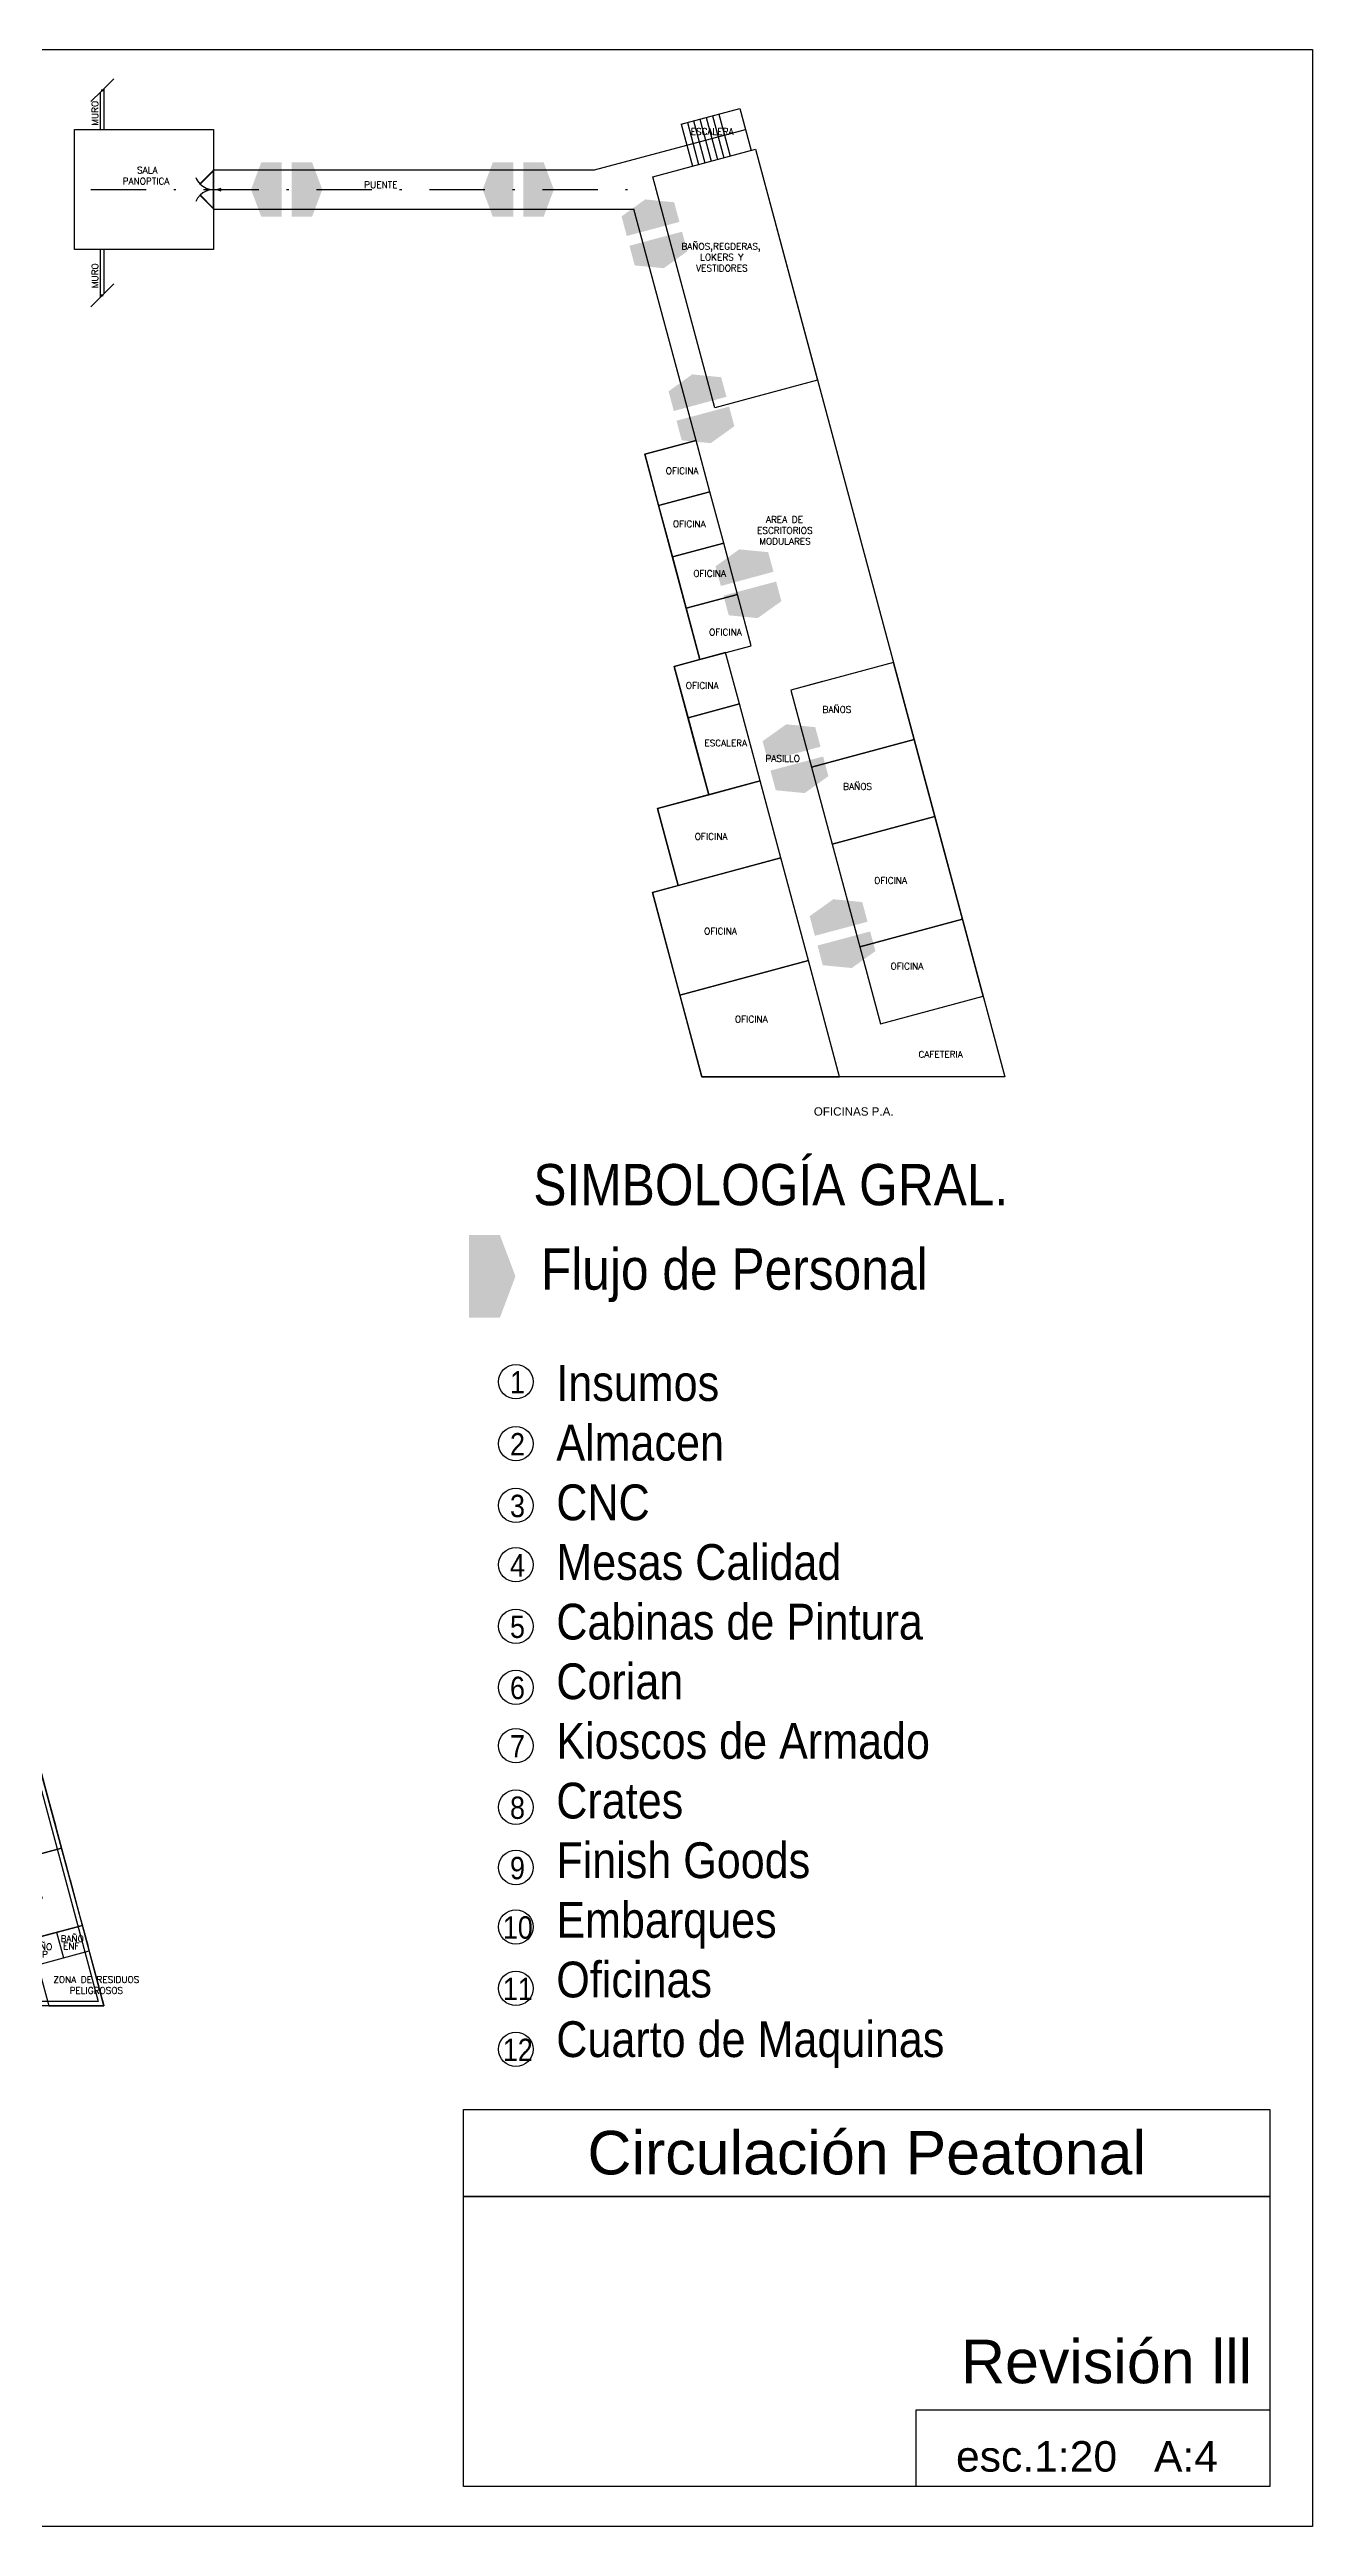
# Model space of a CAD drawing. Header units: millimetres. Extents: x 28 to 201, y 462 to 575.
# Drawn here: x 142.7 to 200.6, y 461.7 to 575.5 of the extents above; entities that cross this region are included whole.
import ezdxf

# ---------------------------------------------------------------- set-up
doc = ezdxf.new("R2010")
doc.units = ezdxf.units.MM
doc.linetypes.add('DASHDOT', pattern=[25.4, 12.7, -6.35, 0, -6.35])
doc.linetypes.add('HIDDEN', pattern=[9.525, 6.35, -3.175])
for name, color, linetype in [('1- 3', 3, 'Continuous'), ('1- muro de carga', 5, 'Continuous'), ('8 flpea', 104, 'Continuous'), ('ejes', 140, 'DASHDOT'), ('proy', 2, 'HIDDEN')]:
    doc.layers.add(name, color=color, linetype=linetype)
doc.styles.add('ALA', font='arial.ttf')
doc.styles.get("Standard").update_dxf_attribs({"font": 'arial.ttf'})
doc.styles.add('TEXTO GENERAL', font='tt0009m_.ttf', dxfattribs={"width": 0.9, "height": 1})
doc.styles.add('TEXTOS', font='romans.shx')

# ---------------------------------------------------------------- blocks, each defined once
blk = doc.blocks.new('oficinas pb')
at = {"color": 0, "ltscale": 2}
for p, q in [((1286.68, 66.15), (1289.04, 66.78)), ((1288.9, 57.9), (1286.68, 66.15)), ((1298.68, 40.31), (1301.03, 40.95)), ((1299.54, 41.81), (1299.85, 40.63)), ((1287.75, 38.64), (1287.81, 38.43)), ((1299.18, 38.43), (1287.81, 38.43))]:
    blk.add_line(p, q, dxfattribs=at)
for points in [[(1288.41, 69.14), (1293.12, 70.4), (1290.27, 81.01), (1285.56, 79.74)], [(1290.31, 62.07), (1295.02, 63.33), (1293.12, 70.4), (1288.41, 69.14)], [(1291.89, 56.18), (1296.6, 57.44), (1295.02, 63.33), (1290.31, 62.07)], [(1292.84, 52.64), (1297.55, 53.91), (1296.6, 57.44), (1291.89, 56.18)], [(1293.79, 49.11), (1298.5, 50.37), (1297.55, 53.91), (1292.84, 52.64)], [(1291.75, 47.3), (1290.48, 52.01), (1286.95, 51.06), (1288.21, 46.35)], [(1295.05, 44.39), (1299.77, 45.66), (1298.5, 50.37), (1293.79, 49.11)], [(1292.7, 43.76), (1291.75, 47.3), (1287.03, 46.03), (1287.98, 42.5)], [(1296, 40.86), (1300.72, 42.12), (1299.77, 45.66), (1295.05, 44.39)], [(1293.65, 40.23), (1292.7, 43.76), (1286.81, 42.18), (1287.75, 38.64)], [(1300.72, 42.12), (1298.36, 41.49), (1299.18, 38.43), (1301.71, 38.43)]]:
    blk.add_lwpolyline(points, close=True, dxfattribs=at)
at = {"layer": '1- 3', "ltscale": 2}
for points in [[(1289.53, 55.54), (1288.9, 57.9), (1286.54, 57.27), (1287.18, 54.91)], [(1290.48, 52.01), (1289.53, 55.54), (1287.18, 54.91), (1288.13, 51.38)]]:
    blk.add_lwpolyline(points, close=True, dxfattribs=at)
at = {"color": 2, "style": 'TEXTOS'}
for s, p in [('OFICINA', (1288.35, 48.93)), ('OFICINA', (1288.32, 45.58)), ('ENFERMERIA', (1296.47, 43.36)), ('OFICINA', (1289.36, 41.46)), ('BAÑO', (1298.27, 40.99)), ('ESP', (1298.37, 40.64)), ('BAÑO', (1299.72, 41.36)), ('ENF', (1299.83, 41.02))]:
    blk.add_text(s, height=0.3, dxfattribs=at).set_placement(p)
at = {"color": 2, "ltscale": 2, "char_height": 0.3, "attachment_point": 1, "style": 'TEXTOS'}
for s, insert, width in [('\\pi0.75146;BAÑOS,REGDERAS,\\P\\pi1.6157;LOKERS Y\\P\\pi1.43;VESTIDORES', (1286.53, 77.25), 5.4315), ('ZONA DE\\PCAPACITACION', (1290.24, 66.92), 4.6029), ('COMEDOR', (1292.41, 59.49), 4.6029), ('BAÑOS', (1293.34, 55.44), 4.6029), ('BAÑOS', (1294.29, 51.9), 4.6029), ('OFICINA', (1295.72, 47.58), 4.6029)]:
    blk.add_mtext(s, dxfattribs=dict(at, insert=insert, width=width))
at = {"color": 2, "ltscale": 0.01, "insert": (1295.15, 38.92), "char_height": 0.3, "attachment_point": 5, "style": 'TEXTOS'}
blk.add_mtext_dynamic_manual_height_columns('VIGILANCIA/ACCESO/ESPERA ', width=5.4819, gutter_width=0, heights=[6.73], dxfattribs=at)
at = {"color": 2, "ltscale": 0.01, "insert": (1301.36, 39.38), "char_height": 0.3, "width": 5.4819, "attachment_point": 5, "style": 'TEXTOS'}
blk.add_mtext('ZONA DE RESIDUOS PELIGROSOS', dxfattribs=at)
at = {"layer": '1- 3', "color": 2, "style": 'TEXTOS'}
for s, p in [('LAB. CALIDAD', (1287.07, 56.24)), ('ESCALERA', (1287.92, 53.6))]:
    blk.add_text(s, height=0.3, dxfattribs=at).set_placement(p)

msp = doc.modelspace()

# ---------------------------------------------------------------- linework, layer by layer
at = {"color": 1, "ltscale": 2}
for p, q in [((171.681, 572.025), (174.385, 572.752)), ((171.681, 572.025), (172.2, 570.094)), ((171.971, 572.103), (172.49, 570.172)), ((172.26, 572.181), (172.779, 570.249)), ((172.55, 572.259), (173.069, 570.327)), ((172.84, 572.337), (173.359, 570.405)), ((173.13, 572.414), (173.648, 570.483)), ((173.419, 572.492), (173.938, 570.561)), ((174.385, 572.752), (174.904, 570.82)), ((171.94, 571.06), (174.645, 571.786)), ((178.176, 546.434), (176.716, 546.042)), ((161.709, 476.893), (198.691, 476.893))]:
    msp.add_line(p, q, dxfattribs=at)
for points in [[(144.613, 573.06), (145.094, 573.541, 0.5154986), (145.094, 573.625), (145.178, 573.541, -0.5154986), (145.178, 573.625), (145.66, 574.107)], [(144.613, 563.643), (145.094, 564.124, 0.5154986), (145.094, 564.209), (145.178, 564.124, -0.5154986), (145.178, 564.209), (145.66, 564.69)]]:
    msp.add_lwpolyline(points, format="xyb", dxfattribs=at)
at = {"ltscale": 0.01}
for points in [[(145.05, 571.776), (145.05, 573.497)], [(145.2, 573.647), (145.2, 571.776)], [(145.05, 564.08), (145.05, 566.276)], [(145.2, 566.276), (145.2, 564.23)]]:
    msp.add_lwpolyline(points, dxfattribs=at)
at = {"color": 1, "ltscale": 2}
for points in [[(198.691, 463.583), (161.709, 463.583), (161.709, 480.883), (198.691, 480.883)], [(198.691, 463.583), (182.47, 463.583), (182.47, 467.102), (198.691, 467.102)]]:
    msp.add_lwpolyline(points, close=True, dxfattribs=at)
for centre in [(164.103, 514.293), (164.103, 511.449), (164.103, 508.616), (164.103, 505.89), (164.103, 503.07), (164.103, 500.265), (164.103, 497.583), (164.103, 494.763), (164.103, 491.994), (164.103, 489.264), (164.103, 486.442), (164.103, 483.647)]:
    msp.add_circle(centre, 0.79)
at = {"layer": '1- 3', "ltscale": 0.2}
for p, q in [((167.718, 569.926), (171.94, 571.06)), ((149.612, 569.286), (150.241, 569.915)), ((149.622, 569.276), (150.251, 569.905)), ((150.226, 569.915), (150.226, 569.026)), ((150.241, 569.926), (167.718, 569.926)), ((150.241, 569.915), (150.241, 569.026)), ((149.612, 568.765), (150.241, 568.136)), ((149.622, 568.776), (150.251, 568.147)), ((150.226, 569.026), (150.226, 568.136)), ((150.241, 569.026), (150.241, 568.136)), ((150.241, 568.126), (169.522, 568.126))]:
    msp.add_line(p, q, dxfattribs=at)
msp.add_lwpolyline([(150.241, 568.126), (150.241, 566.276), (143.85, 566.276), (143.85, 571.776), (150.241, 571.776), (150.241, 569.926)], dxfattribs=at)
at = {"layer": '1- 3', "ltscale": 2}
msp.add_lwpolyline([(170.387, 569.607), (175.1, 570.873), (186.535, 528.294), (172.64, 528.294), (170.367, 536.758), (171.545, 537.074), (170.596, 540.609), (172.952, 541.242), (172.636, 542.42), (172.32, 543.598), (171.37, 547.133), (172.548, 547.449), (170.017, 556.875), (172.373, 557.508), (169.522, 568.126)], dxfattribs=at)
for points in [[(175.1, 570.873), (177.948, 560.269), (173.235, 559.003), (170.387, 569.607)], [(173.006, 555.152), (172.373, 557.508), (170.017, 556.875), (170.65, 554.519)], [(173.639, 552.795), (173.006, 555.152), (170.65, 554.519), (171.283, 552.162)], [(174.272, 550.439), (173.639, 552.795), (171.283, 552.162), (171.916, 549.806)], [(174.905, 548.082), (174.272, 550.439), (171.916, 549.806), (172.548, 547.449)], [(174.36, 545.409), (173.727, 547.766), (171.37, 547.133), (172.003, 544.776)], [(177.665, 542.507), (182.378, 543.773), (181.429, 547.308), (176.716, 546.042)], [(175.309, 541.875), (174.36, 545.409), (172.003, 544.776), (172.952, 541.242)], [(178.615, 538.973), (183.328, 540.238), (182.378, 543.773), (177.665, 542.507)], [(176.258, 538.34), (175.309, 541.875), (170.596, 540.609), (171.545, 537.074)], [(179.88, 534.26), (184.593, 535.525), (183.328, 540.238), (178.615, 538.973)], [(177.524, 533.627), (176.258, 538.34), (170.367, 536.758), (171.633, 532.045)], [(180.83, 530.725), (185.543, 531.991), (184.593, 535.525), (179.88, 534.26)], [(178.956, 528.294), (177.524, 533.627), (171.633, 532.045), (172.64, 528.294)], [(161.709, 480.883), (198.691, 480.883), (198.691, 476.893), (161.709, 476.893)]]:
    msp.add_lwpolyline(points, close=True, dxfattribs=at)
at = {"layer": '1- 3', "ltscale": 0.2}
for centre in [(150.241, 569.915), (150.241, 568.136)]:
    msp.add_circle(centre, 0.0105, dxfattribs=at)
for centre, start, end in [((150.241, 569.915), 202.5, 292.5), ((150.241, 568.136), 67.5, 157.5)]:
    msp.add_arc(centre, 0.89, start, end, dxfattribs=at)
at = {"layer": '1- muro de carga', "ltscale": 2}
msp.add_lwpolyline([(28.424, 575.453), (200.646, 575.453), (200.646, 461.741), (28.424, 461.741)], close=True, dxfattribs=at)
at = {"layer": '1- muro de carga', "lineweight": 25}
for points in [[(33.486, 565.645), (123.721, 565.645), (145.206, 485.645), (33.486, 485.645)], [(33.486, 565.447), (123.561, 565.447), (144.945, 485.842), (33.486, 485.842)]]:
    msp.add_lwpolyline(points, dxfattribs=at)
at = {"layer": '8 flpea', "ltscale": 2}
for points in [[(153.359, 569.026, 2.5, 2.5, 0), (152.895, 569.026, 5, 0, 0), (151.956, 569.026, 0, 0, 0)], [(153.822, 569.026, 2.5, 2.5, 0), (154.286, 569.026, 5, 0, 0), (155.225, 569.026, 0, 0, 0)], [(163.982, 569.026, 2.5, 2.5, 0), (163.518, 569.026, 5, 0, 0), (162.579, 569.026, 0, 0, 0)], [(164.445, 569.026, 2.5, 2.5, 0), (164.909, 569.026, 5, 0, 0), (165.848, 569.026, 0, 0, 0)], [(170.401, 567.216, 2.5, 2.5, 0), (170.281, 567.664, 5, 0, 0), (170.038, 568.571, 0, 0, 0)], [(170.522, 566.768, 2.5, 2.5, 0), (170.642, 566.321, 5, 0, 0), (170.886, 565.414, 0, 0, 0)], [(172.559, 559.184, 2.5, 2.5, 0), (172.438, 559.632, 5, 0, 0), (172.195, 560.539, 0, 0, 0)], [(172.679, 558.736, 2.5, 2.5, 0), (172.799, 558.289, 5, 0, 0), (173.043, 557.382, 0, 0, 0)], [(174.716, 551.152, 2.5, 2.5, 0), (174.595, 551.6, 5, 0, 0), (174.352, 552.507, 0, 0, 0)], [(174.836, 550.705, 2.5, 2.5, 0), (174.956, 550.257, 5, 0, 0), (175.2, 549.35, 0, 0, 0)], [(176.873, 543.12, 2.5, 2.5, 0), (176.752, 543.568, 5, 0, 0), (176.509, 544.475, 0, 0, 0)], [(176.993, 542.673, 2.5, 2.5, 0), (177.113, 542.225, 5, 0, 0), (177.357, 541.318, 0, 0, 0)], [(179.03, 535.088, 2.5, 2.5, 0), (178.91, 535.536, 5, 0, 0), (178.666, 536.443, 0, 0, 0)], [(179.15, 534.641, 2.5, 2.5, 0), (179.27, 534.193, 5, 0, 0), (179.514, 533.286, 0, 0, 0)], [(161.961, 519.132, 3.788, 3.788, 0), (162.663, 519.132, 7.576, 0, 0), (164.086, 519.132, 0, 0, 0)]]:
    msp.add_lwpolyline(points, format="xyseb", dxfattribs=at)
at = {"layer": 'ejes', "ltscale": 0.2}
msp.add_line((144.6, 569.026), (169.522, 569.026), dxfattribs=at)
at = {"layer": 'proy', "ltscale": 0.2}
msp.add_lwpolyline([(129.058, 526.958), (133.771, 528.223), (145.206, 485.645), (131.31, 485.645), (129.037, 494.108), (130.216, 494.425), (129.266, 497.959), (131.623, 498.592), (131.306, 499.77), (130.99, 500.949), (130.041, 504.483), (131.219, 504.8), (128.687, 514.226), (131.044, 514.859), (128.193, 525.476)], dxfattribs=at)

# ---------------------------------------------------------------- block references
at = {"layer": '1- 3'}
msp.add_blockref('oficinas pb', (-1156.502, 447.216), dxfattribs=at)

# ---------------------------------------------------------------- texts
at = {"style": 'TEXTO GENERAL', "width": 0.9}
for s, height, p in [('1', 1.027, (163.835, 513.754)), ('2', 1.027, (163.835, 510.911)), ('3', 1.027, (163.835, 508.078)), ('4', 1.027, (163.835, 505.352)), ('5', 1.027, (163.835, 502.532)), ('6', 1.027, (163.835, 499.727)), ('7', 1.027, (163.835, 497.044)), ('8', 1.027, (163.835, 494.225)), ('9', 1.027, (163.835, 491.455)), ('10', 1.0267, (163.507, 488.725)), ('11', 1.0267, (163.507, 485.903)), ('12', 1.0267, (163.507, 483.108))]:
    msp.add_text(s, height=height, dxfattribs=at).set_placement(p)
at = {"insert": (177.774, 526.891), "char_height": 0.38, "attachment_point": 1}
msp.add_mtext_dynamic_manual_height_columns('OFICINAS P.A.', width=22.42542, gutter_width=62.5, heights=[0], dxfattribs=at)
at = {"color": 7, "ltscale": 2, "insert": (164.907, 524.289), "char_height": 1.89394, "attachment_point": 1, "style": 'TEXTO GENERAL'}
msp.add_mtext_dynamic_manual_height_columns('SIMBOLOGÍA GRAL.', width=109.07792, gutter_width=47.348, heights=[0], dxfattribs=at)
at = {"insert": (165.96, 515.055), "char_height": 1.64268, "attachment_point": 1, "style": 'TEXTO GENERAL'}
msp.add_mtext_dynamic_manual_height_columns('Insumos\\PAlmacen\\PCNC\\PMesas Calidad\\PCabinas de Pintura\\PCorian\\PKioscos de Armado\\PCrates\\PFinish Goods\\PEmbarques\\POficinas\\PCuarto de Maquinas', width=248.48072, gutter_width=82.134, heights=[0], dxfattribs=at)
at = {"layer": '1- 3', "color": 2, "style": 'TEXTOS'}
for s, p in [('ESCALERA', (172.123, 571.536)), ('PUENTE', (157.147, 569.093)), ('OFICINA', (170.979, 555.961)), ('OFICINA', (171.309, 553.523)), ('OFICINA', (172.244, 551.248)), ('OFICINA', (172.967, 548.556)), ('OFICINA', (171.901, 546.102)), ('ESCALERA', (172.748, 543.465))]:
    msp.add_text(s, height=0.3, dxfattribs=at).set_placement(p)
at = {"layer": '1- 3', "ltscale": 2, "style": 'TEXTOS'}
msp.add_text('OFICINA', height=0.3, dxfattribs=at).set_placement((181.293, 533.222))
at = {"layer": '1- 3', "style": 'ALA'}
for s, height, p in [('Revisión lll', 2, (184.529, 468.316)), ('esc.1:20', 1.4, (184.295, 464.259)), ('A:4', 1.4, (193.379, 464.259))]:
    msp.add_text(s, height=height, dxfattribs=at).set_placement(p)
at = {"layer": '1- 3', "color": 2, "ltscale": 2, "char_height": 0.3, "width": 3.67143, "attachment_point": 1, "rotation": 90, "style": 'TEXTOS'}
for insert in [(144.647, 570.703), (144.647, 563.245)]:
    msp.add_mtext('\\pi1.25;MURO', dxfattribs=dict(at, insert=insert))
at = {"layer": '1- 3', "color": 2, "ltscale": 2, "char_height": 0.3, "attachment_point": 1, "style": 'TEXTOS'}
for s, insert, width in [('\\pi1.3429;SALA\\P\\pi0.67857;PANOPTICA', (145.386, 570.064), 3.67143), ('\\pi0.33714;BAÑOS,REGDERAS,\\P\\pi1.2014;LOKERS Y\\P\\pi1.0157;VESTIDORES', (171.358, 566.568), 4.60286), ('\\pi1.3443;AREA DE\\P\\pi0.93714;ESCRITORIOS \\P\\pi1.0371;MODULARES', (174.232, 554.027), 4.60286), ('PASILLO', (175.552, 543.054), 4.60286), ('OFICINA', (172.309, 539.479), 4.60286), ('OFICINA', (172.74, 535.128), 4.60286), ('OFICINA', (174.153, 531.087), 4.60286), ('CAFETERIA', (182.575, 529.474), 4.60286)]:
    msp.add_mtext(s, dxfattribs=dict(at, insert=insert, width=width))
at = {"layer": '1- 3', "ltscale": 2, "char_height": 0.3, "width": 4.60286, "attachment_point": 1, "style": 'TEXTOS'}
for s, insert in [('BAÑOS', (178.172, 545.304)), ('BAÑOS', (179.121, 541.769)), ('OFICINA', (180.544, 537.451))]:
    msp.add_mtext(s, dxfattribs=dict(at, insert=insert))
at = {"layer": '1- 3', "ltscale": 2, "insert": (180.2, 478.888), "char_height": 2, "attachment_point": 5, "style": 'ALA'}
msp.add_mtext_dynamic_manual_height_columns('Circulación Peatonal', width=184.91388, gutter_width=5, heights=[22.354], dxfattribs=at)
at = {"layer": '8 flpea', "color": 7, "ltscale": 2, "insert": (165.252, 520.414), "char_height": 1.89394, "attachment_point": 1, "style": 'TEXTO GENERAL'}
msp.add_mtext_dynamic_manual_height_columns('Flujo de Personal', width=109.07792, gutter_width=47.348, heights=[0], dxfattribs=at)

doc.saveas('drawing.dxf')
